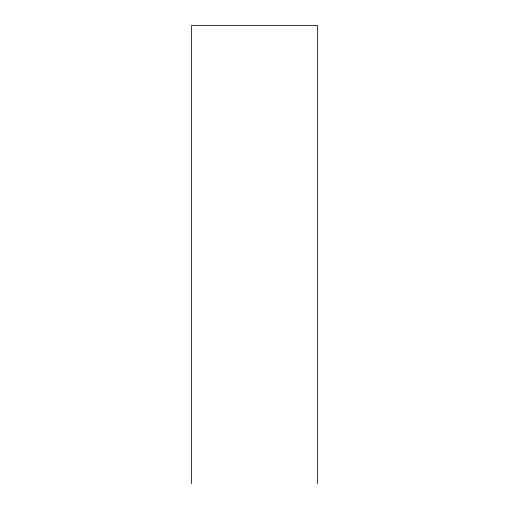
<?xml version="1.0" encoding="UTF-8"?>
<svg xmlns="http://www.w3.org/2000/svg" width="509" height="509" viewBox="0 0 509 509"><rect width="100%" height="100%" fill="white"/><g stroke="black" fill="none" stroke-linecap="round" stroke-linejoin="round"><path stroke-width="0.76" d="M317.374 483.55L317.374 25.45L191.626 25.45L191.626 483.55"/></g></svg>
